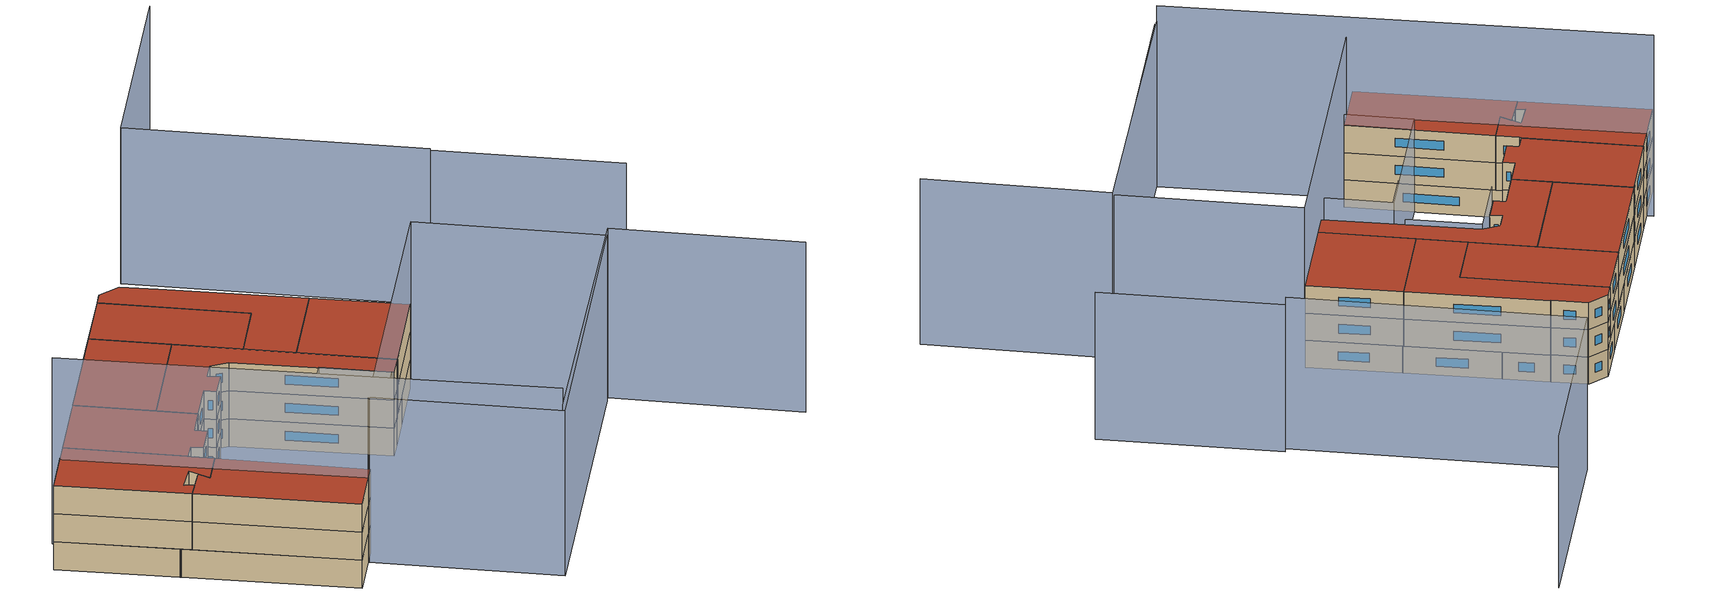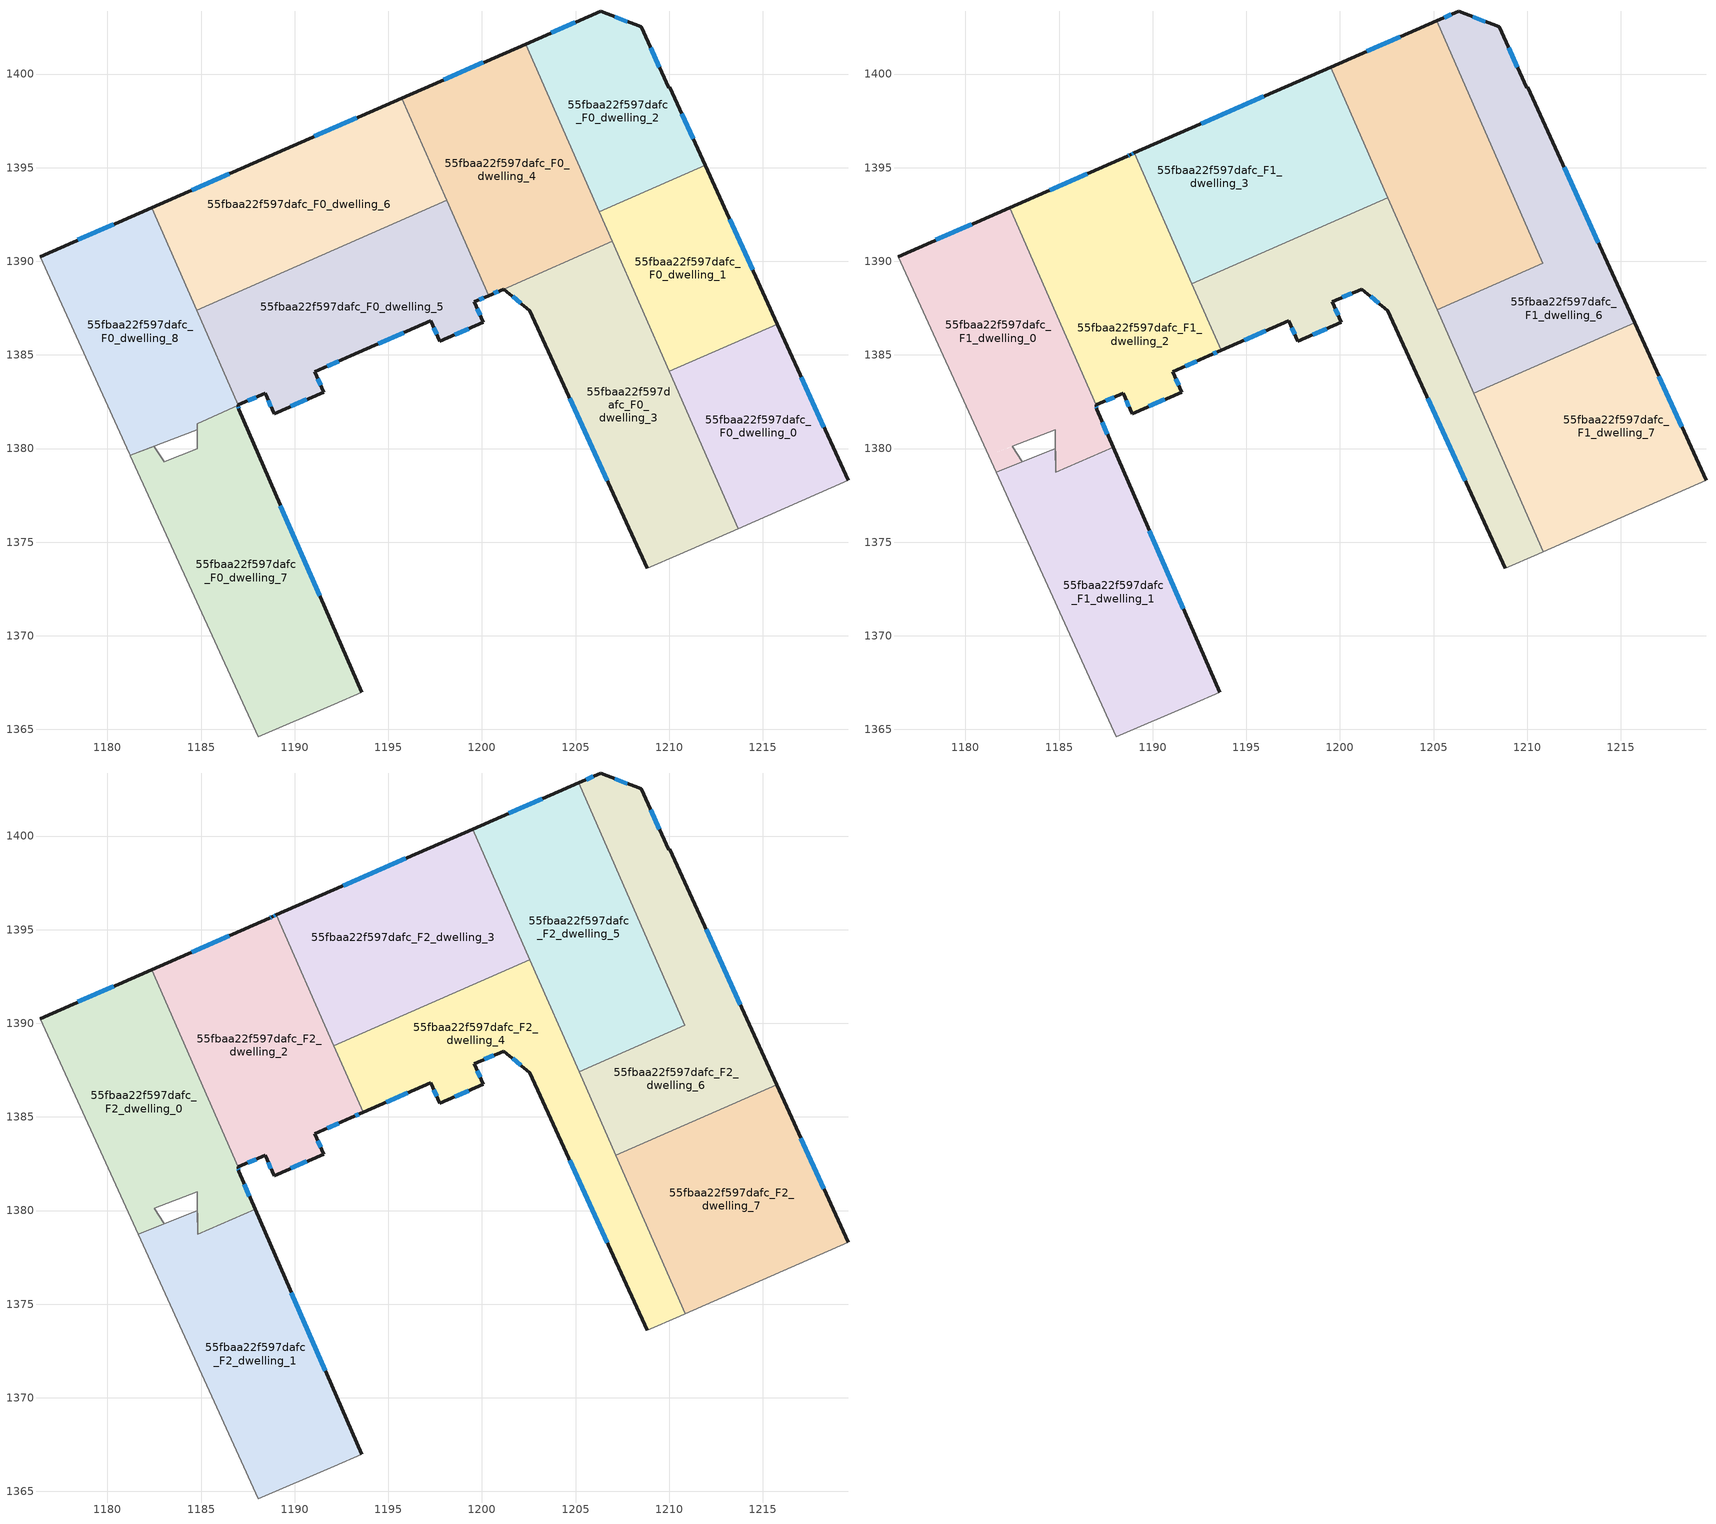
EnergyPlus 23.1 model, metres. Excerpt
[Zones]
55fbaa22f597dafc_F0_dwelling_0
 floor ground (EU_floor_Construction): 1215.76,1386.65 1219.55,1378.31 1213.69,1375.73 1210,1384.12 z0
 wall outside (EU_wall_Construction): 1219.55,1378.31 1215.76,1386.65 z0:3
 wall to 55fbaa22f597dafc_F0_dwelling_1 (EU_wall_Construction): 1215.76,1386.65 1210,1384.12 z0:3
 wall adiabatic (EU_wall_Construction): 1213.69,1375.73 1219.55,1378.31 z0:3
 wall to 55fbaa22f597dafc_F0_dwelling_3 (EU_wall_Construction): 1210,1384.12 1213.69,1375.73 z0:3
 window (EU_Window_Construction): 1218.26,1381.15 1217.05,1383.81 z1.02:1.98
55fbaa22f597dafc_F0_dwelling_1
 floor ground (EU_floor_Construction): 1211.91,1395.14 1215.76,1386.65 1210,1384.12 1206.26,1392.66 z0
 wall outside (EU_wall_Construction): 1215.76,1386.65 1211.91,1395.14 z0:3
 wall to 55fbaa22f597dafc_F0_dwelling_2 (EU_wall_Construction): 1211.91,1395.14 1206.26,1392.66 z0:3
 wall to 55fbaa22f597dafc_F0_dwelling_4 (EU_wall_Construction): 1206.26,1392.66 1206.95,1391.07 z0:3
 wall to 55fbaa22f597dafc_F0_dwelling_3 (EU_wall_Construction): 1206.95,1391.07 1210,1384.12 z0:3
 window (EU_Window_Construction): 1214.45,1389.54 1213.22,1392.25 z1.02:1.98
55fbaa22f597dafc_F0_dwelling_2
 floor ground (EU_floor_Construction): 1208.5,1402.51 1209.98,1399.26 1210.04,1399.28 1211.91,1395.14 1206.26,1392.66 1202.33,1401.6 1206.35,1403.36 z0
 wall outside (EU_wall_Construction): 1211.91,1395.14 1210.04,1399.28 1209.98,1399.26 1208.5,1402.51 1206.35,1403.36 1202.33,1401.6 z0:3
 wall to 55fbaa22f597dafc_F0_dwelling_4 (EU_wall_Construction): 1202.33,1401.6 1206.25,1392.66 z0:3
 window (EU_Window_Construction): 1211.28,1396.55 1210.67,1397.87 / 1204.98,1402.76 1203.7,1402.2 / 1207.77,1402.8 1207.08,1403.07 / 1209.47,1400.37 1209,1401.41 z1.02:1.98
55fbaa22f597dafc_F0_dwelling_3
 floor ground (EU_floor_Construction): 1206.95,1391.07 1213.69,1375.73 1210.57,1374.36 1208.83,1373.61 1202.56,1387.36 1201.16,1388.52 z0
 wall outside (EU_wall_Construction): 1201.16,1388.52 1202.56,1387.36 1208.83,1373.61 z0:3
 wall to 55fbaa22f597dafc_F0_dwelling_4 (EU_wall_Construction): 1206.95,1391.07 1201.16,1388.52 z0:3
 wall adiabatic (EU_wall_Construction): 1208.83,1373.61 1210.57,1374.36 1213.69,1375.73 z0:3
 window (EU_Window_Construction): 1204.69,1382.68 1206.7,1378.28 / 1201.63,1388.12 1202.08,1387.75 z1.02:1.98
55fbaa22f597dafc_F0_dwelling_4
 floor ground (EU_floor_Construction): 1202.33,1401.6 1206.95,1391.07 1201.16,1388.52 1200.35,1388.17 1195.72,1398.72 z0
 wall outside (EU_wall_Construction): 1202.33,1401.6 1195.72,1398.72 / 1200.35,1388.17 1201.16,1388.52 z0:3
 wall to 55fbaa22f597dafc_F0_dwelling_6 (EU_wall_Construction): 1195.72,1398.72 1198.12,1393.25 z0:3
 wall to 55fbaa22f597dafc_F0_dwelling_5 (EU_wall_Construction): 1198.12,1393.25 1200.35,1388.17 z0:3
 window (EU_Window_Construction): 1200.08,1400.62 1197.97,1399.7 / 1200.62,1388.29 1200.88,1388.4 z1.02:1.98
 ceiling adiabatic (EU_roof_Construction): 1206.95,1391.07 1202.33,1401.6 1199.5,1400.37 1204.13,1389.83 z3
55fbaa22f597dafc_F0_dwelling_5
 floor ground (EU_floor_Construction): 1198.12,1393.25 1200.35,1388.17 1199.6,1387.84 1200.08,1386.75 1197.74,1385.73 1197.27,1386.82 1193,1384.96 1191.08,1384.11 1191.56,1383.02 1188.9,1381.87 1188.42,1382.96 1187,1382.33 1187,1382.31 1184.77,1387.39 z0
 wall outside (EU_wall_Construction): 1187,1382.31 1187,1382.33 1188.42,1382.96 1188.9,1381.87 1191.56,1383.02 1191.08,1384.11 1193,1384.96 1197.27,1386.82 1197.74,1385.73 1200.08,1386.75 1199.6,1387.84 1200.35,1388.17 z0:3
 wall to 55fbaa22f597dafc_F0_dwelling_6 (EU_wall_Construction): 1198.12,1393.25 1184.77,1387.39 z0:3
 wall to 55fbaa22f597dafc_F0_dwelling_8 (EU_wall_Construction): 1184.77,1387.39 1187,1382.31 z0:3
 window (EU_Window_Construction): 1198.54,1386.08 1199.28,1386.41 / 1197.43,1386.45 1197.58,1386.1 / 1194.45,1385.59 1195.81,1386.19 / 1191.73,1384.4 1192.34,1384.67 / 1191.39,1383.39 1191.24,1383.74 / 1189.8,1382.26 1190.65,1382.63 / 1188.58,1382.58 1188.73,1382.24 / 1187.48,1382.54 1187.93,1382.74 / 1199.85,1387.96 1200.09,1388.06 / 1199.91,1387.12 1199.76,1387.47 z1.02:1.98
55fbaa22f597dafc_F0_dwelling_6
 floor ground (EU_floor_Construction): 1195.72,1398.72 1198.12,1393.25 1184.77,1387.39 1182.36,1392.87 1188.63,1395.62 z0
 wall outside (EU_wall_Construction): 1195.72,1398.72 1188.63,1395.62 1182.36,1392.87 z0:3
 wall to 55fbaa22f597dafc_F0_dwelling_8 (EU_wall_Construction): 1182.36,1392.87 1184.77,1387.39 z0:3
 window (EU_Window_Construction): 1186.5,1394.68 1184.5,1393.81 / 1193.31,1397.66 1191.04,1396.67 z1.02:1.98
55fbaa22f597dafc_F0_dwelling_7
 floor ground (EU_floor_Construction): 1187,1382.3 1187,1382.1 1193.58,1366.99 1192.1,1366.36 1188.06,1364.61 1181.23,1379.63 1182.49,1380.12 1183.03,1379.29 1184.8,1380 1184.79,1381.33 z0
 wall outside (EU_wall_Construction): 1193.58,1366.99 1187,1382.1 1187,1382.3 z0:3
 wall adiabatic (EU_wall_Construction): 1182.49,1380.12 1181.23,1379.63 1188.06,1364.61 1192.1,1366.36 1193.58,1366.99 / 1184.79,1380.99 1184.8,1380 1183.03,1379.29 1182.5,1380.11 z0:3
 wall to 55fbaa22f597dafc_F0_dwelling_8 (EU_wall_Construction): 1187,1382.3 1184.79,1381.33 1184.79,1380.99 z0:3
 window (EU_Window_Construction): 1187,1382.17 1187,1382.23 / 1191.34,1372.13 1189.24,1376.96 z1.02:1.98
55fbaa22f597dafc_F0_dwelling_8
 floor ground (EU_floor_Construction): 1182.36,1392.87 1187,1382.3 1184.79,1381.33 1184.79,1380.99 1181.23,1379.63 1181.18,1379.75 1176.4,1390.25 z0
 wall outside (EU_wall_Construction): 1182.36,1392.87 1176.4,1390.25 z0:3
 wall adiabatic (EU_wall_Construction): 1176.4,1390.25 1181.18,1379.75 1181.23,1379.63 1184.79,1380.99 z0:3
 window (EU_Window_Construction): 1180.33,1391.98 1178.43,1391.14 z1.02:1.98
55fbaa22f597dafc_F1_dwelling_0
 floor to 55fbaa22f597dafc_F0_dwelling_8 (EU_floor_Construction): 1182.36,1392.87 1187,1382.3 1184.79,1381.33 1184.79,1380.99 1181.23,1379.63 1181.18,1379.75 1176.4,1390.25 z3
 floor to 55fbaa22f597dafc_F0_dwelling_7 (EU_floor_Construction): 1187,1382.3 1187,1382.1 1187.88,1380.07 1184.82,1378.73 1184.8,1380.44 1184.79,1381.33 z3; 1182.5,1380.11 1183.02,1379.29 1181.64,1378.74 1181.23,1379.63 z3
 wall outside (EU_wall_Construction): 1182.36,1392.87 1176.4,1390.25 / 1187.88,1380.07 1187,1382.1 1187,1382.31 z3:6
 wall adiabatic (EU_wall_Construction): 1176.4,1390.25 1181.64,1378.74 1183.03,1379.29 1182.49,1380.12 1184.79,1380.99 1184.82,1378.72 z3:6
 wall to 55fbaa22f597dafc_F1_dwelling_2 (EU_wall_Construction): 1187,1382.31 1182.36,1392.87 z3:6
 wall to 55fbaa22f597dafc_F1_dwelling_1 (EU_wall_Construction): 1184.82,1378.73 1187.88,1380.07 z3:6
 window (EU_Window_Construction): 1180.33,1391.98 1178.43,1391.14 / 1187,1382.17 1187,1382.24 / 1187.58,1380.76 1187.3,1381.41 z4.02:4.98
55fbaa22f597dafc_F1_dwelling_1
 floor to 55fbaa22f597dafc_F0_dwelling_7 (EU_floor_Construction): 1187.88,1380.07 1193.58,1366.99 1192.1,1366.36 1188.06,1364.61 1181.64,1378.74 1183.02,1379.29 1184.59,1379.91 1184.8,1380 1184.82,1378.72 z3
 wall outside (EU_wall_Construction): 1193.58,1366.99 1187.88,1380.07 z3:6
 wall adiabatic (EU_wall_Construction): 1184.82,1378.72 1184.8,1380 1184.59,1379.91 1183.03,1379.29 1181.64,1378.74 1188.06,1364.61 1192.1,1366.36 1193.58,1366.99 z3:6
 window (EU_Window_Construction): 1191.64,1371.44 1189.82,1375.62 z4.02:4.98
55fbaa22f597dafc_F1_dwelling_2
 floor to 55fbaa22f597dafc_F0_dwelling_5 (EU_floor_Construction): 1191.43,1390.31 1193.65,1385.25 1193,1384.96 1191.08,1384.11 1191.56,1383.02 1188.9,1381.87 1188.42,1382.96 1187,1382.33 1187,1382.31 1184.77,1387.39 z3
 floor to 55fbaa22f597dafc_F0_dwelling_6 (EU_floor_Construction): 1189.02,1395.79 1191.43,1390.31 1184.77,1387.39 1182.36,1392.87 1188.63,1395.62 1188.81,1395.7 z3
 wall outside (EU_wall_Construction): 1187,1382.31 1187,1382.33 1188.42,1382.96 1188.9,1381.87 1191.56,1383.02 1191.08,1384.11 1193,1384.96 1193.65,1385.25 / 1189.02,1395.79 1188.81,1395.7 1188.63,1395.62 1182.36,1392.87 z3:6
 wall to 55fbaa22f597dafc_F1_dwelling_3 (EU_wall_Construction): 1192.09,1388.8 1189.02,1395.79 z3:6
 wall to 55fbaa22f597dafc_F1_dwelling_4 (EU_wall_Construction): 1193.65,1385.25 1192.09,1388.8 z3:6
 window (EU_Window_Construction): 1193.22,1385.06 1193.43,1385.15 / 1191.73,1384.4 1192.34,1384.67 / 1191.39,1383.39 1191.24,1383.74 / 1189.8,1382.26 1190.65,1382.63 / 1188.58,1382.58 1188.73,1382.24 / 1187.48,1382.54 1187.93,1382.74 / 1186.5,1394.68 1184.5,1393.81 / 1188.75,1395.67 1188.69,1395.65 / 1188.95,1395.76 1188.88,1395.73 z4.02:4.98
55fbaa22f597dafc_F1_dwelling_3
 floor to 55fbaa22f597dafc_F0_dwelling_6 (EU_floor_Construction): 1195.72,1398.72 1198.12,1393.25 1191.43,1390.31 1189.02,1395.79 z3
 floor to 55fbaa22f597dafc_F0_dwelling_4 (EU_floor_Construction): 1199.5,1400.37 1202.56,1393.39 1198.78,1391.73 1195.72,1398.72 z3
 floor to 55fbaa22f597dafc_F0_dwelling_5 (EU_floor_Construction): 1198.12,1393.25 1198.78,1391.73 1192.09,1388.8 1191.43,1390.31 z3
 wall outside (EU_wall_Construction): 1199.5,1400.37 1189.02,1395.79 z3:6
 wall to 55fbaa22f597dafc_F1_dwelling_5 (EU_wall_Construction): 1202.56,1393.39 1199.5,1400.37 z3:6
 wall to 55fbaa22f597dafc_F1_dwelling_4 (EU_wall_Construction): 1192.09,1388.8 1202.56,1393.39 z3:6
 window (EU_Window_Construction): 1195.93,1398.81 1192.59,1397.35 z4.02:4.98
55fbaa22f597dafc_F1_dwelling_4
 floor to 55fbaa22f597dafc_F0_dwelling_3 (EU_floor_Construction): 1204.13,1389.83 1210.86,1374.49 1210.57,1374.36 1208.83,1373.61 1202.56,1387.36 1201.16,1388.52 z3
 floor to 55fbaa22f597dafc_F0_dwelling_5 (EU_floor_Construction): 1198.78,1391.73 1200.35,1388.17 1199.6,1387.84 1200.08,1386.75 1197.74,1385.73 1197.27,1386.82 1193.65,1385.25 1192.09,1388.8 z3
 floor to 55fbaa22f597dafc_F0_dwelling_4 (EU_floor_Construction): 1202.56,1393.39 1204.13,1389.83 1201.16,1388.52 1200.35,1388.17 1198.78,1391.73 z3
 wall outside (EU_wall_Construction): 1193.65,1385.25 1197.27,1386.82 1197.74,1385.73 1200.08,1386.75 1199.6,1387.84 1201.16,1388.52 1202.56,1387.36 1208.83,1373.61 z3:6
 wall adiabatic (EU_wall_Construction): 1208.83,1373.61 1210.57,1374.36 1210.86,1374.49 z3:6
 wall to 55fbaa22f597dafc_F1_dwelling_7 (EU_wall_Construction): 1210.86,1374.49 1207.14,1382.96 z3:6
 wall to 55fbaa22f597dafc_F1_dwelling_6 (EU_wall_Construction): 1207.14,1382.96 1205.18,1387.42 z3:6
 wall to 55fbaa22f597dafc_F1_dwelling_5 (EU_wall_Construction): 1205.18,1387.43 1202.56,1393.39 z3:6
 window (EU_Window_Construction): 1204.69,1382.68 1206.7,1378.28 / 1201.63,1388.12 1202.08,1387.75 / 1200.13,1388.07 1200.63,1388.29 / 1199.91,1387.12 1199.76,1387.47 / 1198.54,1386.08 1199.28,1386.41 / 1197.43,1386.45 1197.58,1386.1 / 1194.88,1385.78 1196.04,1386.29 z4.02:4.98
55fbaa22f597dafc_F1_dwelling_5
 floor to 55fbaa22f597dafc_F0_dwelling_4 (EU_floor_Construction): 1202.33,1401.6 1206.95,1391.07 1204.13,1389.83 1199.5,1400.37 z3
 floor to 55fbaa22f597dafc_F0_dwelling_1 (EU_floor_Construction): 1209.08,1393.9 1210.83,1389.91 1208.01,1388.67 1206.26,1392.66 z3
 floor to 55fbaa22f597dafc_F0_dwelling_2 (EU_floor_Construction): 1205.16,1402.84 1209.08,1393.9 1206.26,1392.66 1202.33,1401.6 z3
 floor to 55fbaa22f597dafc_F0_dwelling_3 (EU_floor_Construction): 1206.95,1391.07 1208.01,1388.67 1205.18,1387.42 1204.13,1389.83 z3
 wall outside (EU_wall_Construction): 1205.16,1402.84 1199.5,1400.37 z3:6
 wall to 55fbaa22f597dafc_F1_dwelling_6 (EU_wall_Construction): 1205.18,1387.42 1210.83,1389.91 1205.16,1402.84 z3:6
 window (EU_Window_Construction): 1203.23,1402 1201.42,1401.21 z4.02:4.98
55fbaa22f597dafc_F1_dwelling_6
 floor to 55fbaa22f597dafc_F0_dwelling_1 (EU_floor_Construction): 1211.91,1395.14 1215.73,1386.72 1209.97,1384.2 1208.01,1388.67 1210.83,1389.91 1209.08,1393.9 z3
 floor to 55fbaa22f597dafc_F0_dwelling_2 (EU_floor_Construction): 1208.5,1402.51 1209.98,1399.26 1210.04,1399.28 1211.91,1395.14 1209.08,1393.9 1205.16,1402.84 1206.35,1403.36 z3
 floor to 55fbaa22f597dafc_F0_dwelling_3 (EU_floor_Construction): 1208.01,1388.67 1209.97,1384.2 1207.14,1382.96 1205.18,1387.42 z3
 wall outside (EU_wall_Construction): 1215.73,1386.72 1210.04,1399.28 1209.98,1399.26 1208.5,1402.51 1206.35,1403.36 1205.16,1402.84 z3:6
 wall to 55fbaa22f597dafc_F1_dwelling_7 (EU_wall_Construction): 1207.14,1382.96 1215.73,1386.72 z3:6
 window (EU_Window_Construction): 1205.95,1403.18 1205.56,1403.01 / 1207.77,1402.8 1207.08,1403.07 / 1209.47,1400.37 1209,1401.41 / 1213.79,1391 1211.97,1395.01 z4.02:4.98
55fbaa22f597dafc_F1_dwelling_7
 floor to 55fbaa22f597dafc_F0_dwelling_0 (EU_floor_Construction): 1215.76,1386.65 1219.55,1378.31 1213.69,1375.73 1210,1384.12 z3
 floor to 55fbaa22f597dafc_F0_dwelling_3 (EU_floor_Construction): 1209.97,1384.2 1213.69,1375.73 1210.86,1374.49 1207.14,1382.96 z3
 floor to 55fbaa22f597dafc_F0_dwelling_1 (EU_floor_Construction): 1215.73,1386.72 1215.76,1386.65 1210,1384.12 1209.97,1384.2 z3
 wall outside (EU_wall_Construction): 1219.55,1378.31 1215.73,1386.72 z3:6
 wall adiabatic (EU_wall_Construction): 1210.86,1374.49 1219.55,1378.31 z3:6
 window (EU_Window_Construction): 1218.25,1381.17 1217.03,1383.86 z4.02:4.98
55fbaa22f597dafc_F2_dwelling_0
 floor to 55fbaa22f597dafc_F1_dwelling_0 (EU_floor_Construction): 1182.36,1392.87 1187,1382.31 1187,1382.1 1187.88,1380.07 1184.82,1378.72 1184.79,1380.99 1182.49,1380.12 1183.03,1379.29 1181.64,1378.74 1176.4,1390.25 z6
 wall outside (EU_wall_Construction): 1182.36,1392.87 1176.4,1390.25 / 1187.88,1380.07 1187,1382.1 1187,1382.31 z6:9
 wall adiabatic (EU_wall_Construction): 1176.4,1390.25 1181.64,1378.74 1183.03,1379.29 1182.49,1380.12 1184.79,1380.99 1184.82,1378.72 z6:9
 wall to 55fbaa22f597dafc_F2_dwelling_2 (EU_wall_Construction): 1187,1382.31 1182.36,1392.87 z6:9
 wall to 55fbaa22f597dafc_F2_dwelling_1 (EU_wall_Construction): 1184.82,1378.73 1187.88,1380.07 z6:9
 window (EU_Window_Construction): 1180.33,1391.98 1178.43,1391.14 / 1187,1382.17 1187,1382.24 / 1187.58,1380.76 1187.3,1381.41 z7.02:7.98
 roof outside (EU_roof_Construction): 1187.88,1380.07 1187,1382.1 1187,1382.31 1182.36,1392.87 1176.4,1390.25 1181.64,1378.74 1183.03,1379.29 1182.49,1380.12 1184.79,1380.99 1184.82,1378.72 z9
55fbaa22f597dafc_F2_dwelling_1
 floor to 55fbaa22f597dafc_F1_dwelling_1 (EU_floor_Construction): 1187.88,1380.07 1193.58,1366.99 1192.1,1366.36 1188.06,1364.61 1181.64,1378.74 1183.03,1379.29 1184.59,1379.91 1184.8,1380 1184.82,1378.72 z6
 wall outside (EU_wall_Construction): 1193.58,1366.99 1187.88,1380.07 z6:9
 wall adiabatic (EU_wall_Construction): 1184.82,1378.72 1184.8,1380 1184.59,1379.91 1183.03,1379.29 1181.64,1378.74 1188.06,1364.61 1192.1,1366.36 1193.58,1366.99 z6:9
 window (EU_Window_Construction): 1191.64,1371.44 1189.82,1375.62 z7.02:7.98
 roof outside (EU_roof_Construction): 1192.1,1366.36 1193.58,1366.99 1187.88,1380.07 1184.82,1378.72 1184.8,1380 1184.59,1379.91 1183.03,1379.29 1181.64,1378.74 1188.06,1364.61 z9
55fbaa22f597dafc_F2_dwelling_2
 floor to 55fbaa22f597dafc_F1_dwelling_2 (EU_floor_Construction): 1189.02,1395.79 1193.65,1385.25 1193,1384.96 1191.08,1384.11 1191.56,1383.02 1188.9,1381.87 1188.42,1382.96 1187,1382.33 1187,1382.31 1182.36,1392.87 1188.63,1395.62 1188.81,1395.7 z6
 wall outside (EU_wall_Construction): 1187,1382.31 1187,1382.33 1188.42,1382.96 1188.9,1381.87 1191.56,1383.02 1191.08,1384.11 1193,1384.96 1193.65,1385.25 / 1189.02,1395.79 1188.81,1395.7 1188.63,1395.62 1182.36,1392.87 z6:9
 wall to 55fbaa22f597dafc_F2_dwelling_3 (EU_wall_Construction): 1192.09,1388.8 1189.02,1395.79 z6:9
 wall to 55fbaa22f597dafc_F2_dwelling_4 (EU_wall_Construction): 1193.65,1385.25 1192.09,1388.8 z6:9
 window (EU_Window_Construction): 1193.22,1385.06 1193.43,1385.15 / 1191.73,1384.4 1192.34,1384.67 / 1191.39,1383.39 1191.24,1383.74 / 1189.8,1382.26 1190.65,1382.63 / 1188.58,1382.58 1188.73,1382.24 / 1187.48,1382.54 1187.93,1382.74 / 1186.5,1394.68 1184.5,1393.81 / 1188.75,1395.67 1188.69,1395.65 / 1188.95,1395.76 1188.88,1395.73 z7.02:7.98
 roof outside (EU_roof_Construction): 1191.56,1383.02 1191.08,1384.11 1193,1384.96 1193.65,1385.25 1189.02,1395.79 1188.81,1395.7 1188.63,1395.62 1182.36,1392.87 1187,1382.31 1187,1382.33 1188.42,1382.96 1188.9,1381.87 z9
55fbaa22f597dafc_F2_dwelling_3
 floor to 55fbaa22f597dafc_F1_dwelling_3 (EU_floor_Construction): 1199.5,1400.37 1202.56,1393.39 1192.09,1388.8 1189.02,1395.79 z6
 wall outside (EU_wall_Construction): 1199.5,1400.37 1189.02,1395.79 z6:9
 wall to 55fbaa22f597dafc_F2_dwelling_5 (EU_wall_Construction): 1202.56,1393.39 1199.5,1400.37 z6:9
 wall to 55fbaa22f597dafc_F2_dwelling_4 (EU_wall_Construction): 1192.09,1388.8 1202.56,1393.39 z6:9
 window (EU_Window_Construction): 1195.93,1398.81 1192.59,1397.35 z7.02:7.98
 roof outside (EU_roof_Construction): 1202.56,1393.39 1199.5,1400.37 1189.02,1395.79 1192.09,1388.8 z9
55fbaa22f597dafc_F2_dwelling_4
 floor to 55fbaa22f597dafc_F1_dwelling_4 (EU_floor_Construction): 1202.56,1393.39 1210.86,1374.49 1210.57,1374.36 1208.83,1373.61 1202.56,1387.36 1201.16,1388.52 1199.6,1387.84 1200.08,1386.75 1197.74,1385.73 1197.27,1386.82 1193.65,1385.25 1192.09,1388.8 z6
 wall outside (EU_wall_Construction): 1193.65,1385.25 1197.27,1386.82 1197.74,1385.73 1200.08,1386.75 1199.6,1387.84 1201.16,1388.52 1202.56,1387.36 1208.83,1373.61 z6:9
 wall adiabatic (EU_wall_Construction): 1208.83,1373.61 1210.57,1374.36 1210.86,1374.49 z6:9
 wall to 55fbaa22f597dafc_F2_dwelling_7 (EU_wall_Construction): 1210.86,1374.49 1207.14,1382.96 z6:9
 wall to 55fbaa22f597dafc_F2_dwelling_6 (EU_wall_Construction): 1207.14,1382.96 1205.18,1387.42 z6:9
 wall to 55fbaa22f597dafc_F2_dwelling_5 (EU_wall_Construction): 1205.18,1387.43 1202.56,1393.39 z6:9
 window (EU_Window_Construction): 1204.69,1382.68 1206.7,1378.28 / 1201.63,1388.12 1202.08,1387.75 / 1200.13,1388.07 1200.63,1388.29 / 1199.91,1387.12 1199.76,1387.47 / 1198.54,1386.08 1199.28,1386.41 / 1197.43,1386.45 1197.58,1386.1 / 1194.88,1385.78 1196.04,1386.29 z7.02:7.98
 roof outside (EU_roof_Construction): 1210.57,1374.36 1210.86,1374.49 1202.56,1393.39 1192.09,1388.8 1193.65,1385.25 1197.27,1386.82 1197.74,1385.73 1200.08,1386.75 1199.6,1387.84 1201.16,1388.52 1202.56,1387.36 1208.83,1373.61 z9
55fbaa22f597dafc_F2_dwelling_5
 floor to 55fbaa22f597dafc_F1_dwelling_5 (EU_floor_Construction): 1205.16,1402.84 1210.83,1389.91 1205.18,1387.42 1199.5,1400.37 z6
 wall outside (EU_wall_Construction): 1205.16,1402.84 1199.5,1400.37 z6:9
 wall to 55fbaa22f597dafc_F2_dwelling_6 (EU_wall_Construction): 1205.18,1387.42 1210.83,1389.91 1205.16,1402.84 z6:9
 window (EU_Window_Construction): 1203.23,1402 1201.42,1401.21 z7.02:7.98
 roof outside (EU_roof_Construction): 1210.83,1389.91 1205.16,1402.84 1199.5,1400.37 1205.18,1387.42 z9
55fbaa22f597dafc_F2_dwelling_6
 floor to 55fbaa22f597dafc_F1_dwelling_6 (EU_floor_Construction): 1210.04,1399.28 1215.73,1386.72 1207.14,1382.96 1205.18,1387.42 1210.83,1389.91 1205.16,1402.84 1206.35,1403.36 1208.5,1402.51 1209.98,1399.26 z6
 wall outside (EU_wall_Construction): 1215.73,1386.72 1210.04,1399.28 1209.98,1399.26 1208.5,1402.51 1206.35,1403.36 1205.16,1402.84 z6:9
 wall to 55fbaa22f597dafc_F2_dwelling_7 (EU_wall_Construction): 1207.14,1382.96 1215.73,1386.72 z6:9
 window (EU_Window_Construction): 1205.95,1403.18 1205.56,1403.01 / 1207.77,1402.8 1207.08,1403.07 / 1209.47,1400.37 1209,1401.41 / 1213.79,1391 1211.97,1395.01 z7.02:7.98
 roof outside (EU_roof_Construction): 1215.73,1386.72 1210.04,1399.28 1209.98,1399.26 1208.5,1402.51 1206.35,1403.36 1205.16,1402.84 1210.83,1389.91 1205.18,1387.42 1207.14,1382.96 z9
55fbaa22f597dafc_F2_dwelling_7
 floor to 55fbaa22f597dafc_F1_dwelling_7 (EU_floor_Construction): 1215.73,1386.72 1219.55,1378.31 1210.86,1374.49 1207.14,1382.96 z6
 wall outside (EU_wall_Construction): 1219.55,1378.31 1215.73,1386.72 z6:9
 wall adiabatic (EU_wall_Construction): 1210.86,1374.49 1219.55,1378.31 z6:9
 window (EU_Window_Construction): 1218.25,1381.17 1217.03,1383.86 z7.02:7.98
 roof outside (EU_roof_Construction): 1219.55,1378.31 1215.73,1386.72 1207.14,1382.96 1210.86,1374.49 z9
shading: 1199.39,1350.19 1227.31,1362.09 / 1227.31,1362.09 1234.41,1345.44 z0:18.2; 1192.1,1366.36 1219.72,1378.38 / 1219.72,1378.38 1226.91,1361.89 / 1226.91,1361.89 1199.29,1349.86 / 1199.29,1349.86 1192.1,1366.36 z0:17.7; 1193.59,1366.96 1190.93,1373.08 / 1190.93,1373.08 1204.41,1378.95 / 1204.41,1378.95 1207.07,1372.83 / 1207.07,1372.83 1193.59,1366.96 z0:10.2; 1240.38,1367.96 1233.19,1384.3 z0:16.2; 1232.68,1384.08 1221.35,1410.01 / 1221.35,1410.01 1240.55,1418.4 z0:16.7; 1180.14,1392.6 1199.46,1350.22 z0:19.9; 1191.52,1371.72 1188.01,1379.77 / 1188.01,1379.77 1194.32,1382.52 / 1194.32,1382.52 1197.83,1374.46 / 1197.83,1374.46 1191.52,1371.72 z0:3.5
[Building]
EU S2 Campaign: North Axis=0; Terrain=City; Solar Distribution=FullExterior
[Site:Location]
Vienna: Latitude=48; Longitude=16.5; Time Zone=1; Elevation=183
[SizingPeriod:WeatherFileDays]
AnnualSizingPeriod: Begin Month=1; Begin Day of Month=1; End Month=12; End Day of Month=31; Day of Week for Start Day=Monday; Use Weather File Daylight Saving Period=No; Use Weather File Rain and Snow Indicators=No
[MATERIAL]
EU_InternalMass_Material: Roughness=MediumRough; Thickness=0.1; Conductivity=1; Density=1800; Specific Heat=900; Thermal Absorptance=0.9; Solar Absorptance=0.7; Visible Absorptance=0.7
[MATERIAL:NOMASS] Roughness=MediumRough; Thermal Absorptance=0.9; Solar Absorptance=0.7; Visible Absorptance=0.7
Name | Thermal Resistance
EU_wall_NoMass | 0.942466
EU_roof_NoMass | 0.551687
EU_floor_NoMass | 0.66527
[WINDOWMATERIAL:SIMPLEGLAZINGSYSTEM]
EU_Window_SimpleGlazing: UFactor=2.03367; Solar Heat Gain Coefficient=0.65; Visible Transmittance=0.65
[CONSTRUCTION]
EU_wall_Construction: EU_wall_NoMass
EU_roof_Construction: EU_roof_NoMass
EU_floor_Construction: EU_floor_NoMass
EU_Window_Construction: EU_Window_SimpleGlazing
EU_InternalMass_Construction: EU_InternalMass_Material
[ZONE] Type=1; Multiplier=1; Ceiling Height=autocalculate; Floor Area=autocalculate; Part of Total Floor Area=Yes
Name | Volume
55fbaa22f597dafc_F0_dwelling_0 | 174.419
55fbaa22f597dafc_F1_dwelling_0 | 249.929
55fbaa22f597dafc_F2_dwelling_0 | 249.946
55fbaa22f597dafc_F0_dwelling_1 | 174.415
55fbaa22f597dafc_F1_dwelling_1; 55fbaa22f597dafc_F2_dwelling_1 | 273.305
55fbaa22f597dafc_F0_dwelling_2 | 174.412
55fbaa22f597dafc_F1_dwelling_2; 55fbaa22f597dafc_F2_dwelling_2 | 261.615
55fbaa22f597dafc_F0_dwelling_3 | 274.224
55fbaa22f597dafc_F1_dwelling_3; 55fbaa22f597dafc_F2_dwelling_3 | 261.626
55fbaa22f597dafc_F0_dwelling_4 | 249.029
55fbaa22f597dafc_F1_dwelling_4; 55fbaa22f597dafc_F2_dwelling_4 | 261.634
55fbaa22f597dafc_F0_dwelling_5 | 261.613
55fbaa22f597dafc_F1_dwelling_5; 55fbaa22f597dafc_F2_dwelling_5 | 261.619
55fbaa22f597dafc_F0_dwelling_6 | 261.628
55fbaa22f597dafc_F1_dwelling_6; 55fbaa22f597dafc_F2_dwelling_6 | 261.631
55fbaa22f597dafc_F0_dwelling_7 | 297.96
55fbaa22f597dafc_F1_dwelling_7; 55fbaa22f597dafc_F2_dwelling_7 | 261.608
55fbaa22f597dafc_F0_dwelling_8 | 225.257
[INTERNALMASS] Construction=EU_InternalMass_Construction
Name | Zone or ZoneList | Surface Area
55fbaa22f597dafc_F0_dwelling_0_EU_InternalMass | 55fbaa22f597dafc_F0_dwelling_0 | 58.1395
55fbaa22f597dafc_F0_dwelling_1_EU_InternalMass | 55fbaa22f597dafc_F0_dwelling_1 | 58.1381
55fbaa22f597dafc_F0_dwelling_2_EU_InternalMass | 55fbaa22f597dafc_F0_dwelling_2 | 58.1376
55fbaa22f597dafc_F0_dwelling_3_EU_InternalMass | 55fbaa22f597dafc_F0_dwelling_3 | 91.4077
55fbaa22f597dafc_F0_dwelling_4_EU_InternalMass | 55fbaa22f597dafc_F0_dwelling_4 | 83.0095
55fbaa22f597dafc_F0_dwelling_5_EU_InternalMass | 55fbaa22f597dafc_F0_dwelling_5 | 87.2048
55fbaa22f597dafc_F0_dwelling_6_EU_InternalMass | 55fbaa22f597dafc_F0_dwelling_6 | 87.2082
55fbaa22f597dafc_F0_dwelling_7_EU_InternalMass | 55fbaa22f597dafc_F0_dwelling_7 | 99.3225
55fbaa22f597dafc_F0_dwelling_8_EU_InternalMass | 55fbaa22f597dafc_F0_dwelling_8 | 75.095
55fbaa22f597dafc_F1_dwelling_0_EU_InternalMass | 55fbaa22f597dafc_F1_dwelling_0 | 83.3155
55fbaa22f597dafc_F1_dwelling_1_EU_InternalMass | 55fbaa22f597dafc_F1_dwelling_1 | 91.1004
55fbaa22f597dafc_F1_dwelling_2_EU_InternalMass | 55fbaa22f597dafc_F1_dwelling_2 | 87.2052
55fbaa22f597dafc_F1_dwelling_3_EU_InternalMass | 55fbaa22f597dafc_F1_dwelling_3 | 87.2111
55fbaa22f597dafc_F1_dwelling_4_EU_InternalMass | 55fbaa22f597dafc_F1_dwelling_4 | 87.211
55fbaa22f597dafc_F1_dwelling_5_EU_InternalMass | 55fbaa22f597dafc_F1_dwelling_5 | 87.2065
55fbaa22f597dafc_F1_dwelling_6_EU_InternalMass | 55fbaa22f597dafc_F1_dwelling_6 | 87.211
55fbaa22f597dafc_F1_dwelling_7_EU_InternalMass | 55fbaa22f597dafc_F1_dwelling_7 | 87.2025
55fbaa22f597dafc_F2_dwelling_0_EU_InternalMass | 55fbaa22f597dafc_F2_dwelling_0 | 83.3155
55fbaa22f597dafc_F2_dwelling_1_EU_InternalMass | 55fbaa22f597dafc_F2_dwelling_1 | 91.1004
55fbaa22f597dafc_F2_dwelling_2_EU_InternalMass | 55fbaa22f597dafc_F2_dwelling_2 | 87.2052
55fbaa22f597dafc_F2_dwelling_3_EU_InternalMass | 55fbaa22f597dafc_F2_dwelling_3 | 87.2111
55fbaa22f597dafc_F2_dwelling_4_EU_InternalMass | 55fbaa22f597dafc_F2_dwelling_4 | 87.211
55fbaa22f597dafc_F2_dwelling_5_EU_InternalMass | 55fbaa22f597dafc_F2_dwelling_5 | 87.2065
55fbaa22f597dafc_F2_dwelling_6_EU_InternalMass | 55fbaa22f597dafc_F2_dwelling_6 | 87.211
55fbaa22f597dafc_F2_dwelling_7_EU_InternalMass | 55fbaa22f597dafc_F2_dwelling_7 | 87.2025
[OTHEREQUIPMENT] Fuel Type=Electricity; Design Level Calculation Method=Watts/Area; Power per Zone Floor Area=1; Fraction Latent=0; Fraction Radiant=0; Fraction Lost=0; Carbon Dioxide Generation Rate=0; EndUse Subcategory=EU_Step8_InternalGains
Name | Zone or ZoneList or Space or SpaceList | Schedule
EU_Step8_InternalGain_55fbaa22f597dafc_F0_dwelling_0_f000 | 55fbaa22f597dafc_F0_dwelling_0 | EU_Step8_GainSchedule_55fbaa22f597dafc_F0_dwelling_0_f000
EU_Step8_InternalGain_55fbaa22f597dafc_F0_dwelling_1_f000 | 55fbaa22f597dafc_F0_dwelling_1 | EU_Step8_GainSchedule_55fbaa22f597dafc_F0_dwelling_1_f000
EU_Step8_InternalGain_55fbaa22f597dafc_F0_dwelling_2_f000 | 55fbaa22f597dafc_F0_dwelling_2 | EU_Step8_GainSchedule_55fbaa22f597dafc_F0_dwelling_2_f000
EU_Step8_InternalGain_55fbaa22f597dafc_F0_dwelling_3_f000 | 55fbaa22f597dafc_F0_dwelling_3 | EU_Step8_GainSchedule_55fbaa22f597dafc_F0_dwelling_3_f000
EU_Step8_InternalGain_55fbaa22f597dafc_F0_dwelling_4_f000 | 55fbaa22f597dafc_F0_dwelling_4 | EU_Step8_GainSchedule_55fbaa22f597dafc_F0_dwelling_4_f000
EU_Step8_InternalGain_55fbaa22f597dafc_F0_dwelling_5_f000 | 55fbaa22f597dafc_F0_dwelling_5 | EU_Step8_GainSchedule_55fbaa22f597dafc_F0_dwelling_5_f000
EU_Step8_InternalGain_55fbaa22f597dafc_F0_dwelling_6_f000 | 55fbaa22f597dafc_F0_dwelling_6 | EU_Step8_GainSchedule_55fbaa22f597dafc_F0_dwelling_6_f000
EU_Step8_InternalGain_55fbaa22f597dafc_F0_dwelling_7_f000 | 55fbaa22f597dafc_F0_dwelling_7 | EU_Step8_GainSchedule_55fbaa22f597dafc_F0_dwelling_7_f000
EU_Step8_InternalGain_55fbaa22f597dafc_F0_dwelling_8_f000 | 55fbaa22f597dafc_F0_dwelling_8 | EU_Step8_GainSchedule_55fbaa22f597dafc_F0_dwelling_8_f000
EU_Step8_InternalGain_55fbaa22f597dafc_F1_dwelling_0_f000 | 55fbaa22f597dafc_F1_dwelling_0 | EU_Step8_GainSchedule_55fbaa22f597dafc_F1_dwelling_0_f000
EU_Step8_InternalGain_55fbaa22f597dafc_F1_dwelling_1_f000 | 55fbaa22f597dafc_F1_dwelling_1 | EU_Step8_GainSchedule_55fbaa22f597dafc_F1_dwelling_1_f000
EU_Step8_InternalGain_55fbaa22f597dafc_F1_dwelling_2_f000 | 55fbaa22f597dafc_F1_dwelling_2 | EU_Step8_GainSchedule_55fbaa22f597dafc_F1_dwelling_2_f000
EU_Step8_InternalGain_55fbaa22f597dafc_F1_dwelling_3_f000 | 55fbaa22f597dafc_F1_dwelling_3 | EU_Step8_GainSchedule_55fbaa22f597dafc_F1_dwelling_3_f000
EU_Step8_InternalGain_55fbaa22f597dafc_F1_dwelling_4_f000 | 55fbaa22f597dafc_F1_dwelling_4 | EU_Step8_GainSchedule_55fbaa22f597dafc_F1_dwelling_4_f000
EU_Step8_InternalGain_55fbaa22f597dafc_F1_dwelling_5_f000 | 55fbaa22f597dafc_F1_dwelling_5 | EU_Step8_GainSchedule_55fbaa22f597dafc_F1_dwelling_5_f000
EU_Step8_InternalGain_55fbaa22f597dafc_F1_dwelling_6_f000 | 55fbaa22f597dafc_F1_dwelling_6 | EU_Step8_GainSchedule_55fbaa22f597dafc_F1_dwelling_6_f000
EU_Step8_InternalGain_55fbaa22f597dafc_F1_dwelling_7_f000 | 55fbaa22f597dafc_F1_dwelling_7 | EU_Step8_GainSchedule_55fbaa22f597dafc_F1_dwelling_7_f000
EU_Step8_InternalGain_55fbaa22f597dafc_F2_dwelling_0_f000 | 55fbaa22f597dafc_F2_dwelling_0 | EU_Step8_GainSchedule_55fbaa22f597dafc_F2_dwelling_0_f000
EU_Step8_InternalGain_55fbaa22f597dafc_F2_dwelling_1_f000 | 55fbaa22f597dafc_F2_dwelling_1 | EU_Step8_GainSchedule_55fbaa22f597dafc_F2_dwelling_1_f000
EU_Step8_InternalGain_55fbaa22f597dafc_F2_dwelling_2_f000 | 55fbaa22f597dafc_F2_dwelling_2 | EU_Step8_GainSchedule_55fbaa22f597dafc_F2_dwelling_2_f000
EU_Step8_InternalGain_55fbaa22f597dafc_F2_dwelling_3_f000 | 55fbaa22f597dafc_F2_dwelling_3 | EU_Step8_GainSchedule_55fbaa22f597dafc_F2_dwelling_3_f000
EU_Step8_InternalGain_55fbaa22f597dafc_F2_dwelling_4_f000 | 55fbaa22f597dafc_F2_dwelling_4 | EU_Step8_GainSchedule_55fbaa22f597dafc_F2_dwelling_4_f000
EU_Step8_InternalGain_55fbaa22f597dafc_F2_dwelling_5_f000 | 55fbaa22f597dafc_F2_dwelling_5 | EU_Step8_GainSchedule_55fbaa22f597dafc_F2_dwelling_5_f000
EU_Step8_InternalGain_55fbaa22f597dafc_F2_dwelling_6_f000 | 55fbaa22f597dafc_F2_dwelling_6 | EU_Step8_GainSchedule_55fbaa22f597dafc_F2_dwelling_6_f000
EU_Step8_InternalGain_55fbaa22f597dafc_F2_dwelling_7_f000 | 55fbaa22f597dafc_F2_dwelling_7 | EU_Step8_GainSchedule_55fbaa22f597dafc_F2_dwelling_7_f000
[ZONEVENTILATION:DESIGNFLOWRATE] Schedule=EU_AlwaysOn; Design Flow Rate Calculation Method=AirChanges/Hour; Air Changes per Hour=0.530523; Ventilation Type=Natural; Fan Pressure Rise=0; Fan Total Efficiency=1; Constant Term Coefficient=1; Temperature Term Coefficient=0; Velocity Term Coefficient=0; Velocity Squared Term Coefficient=0; Minimum Indoor Temperature=-100; Maximum Indoor Temperature=100; Delta Temperature=-100; Minimum Outdoor Temperature=-100; Maximum Outdoor Temperature=100; Maximum Wind Speed=40
Name | Zone or ZoneList or Space or SpaceList
EU_ConstantAir_55fbaa22f597dafc_F0_dwelling_0 | 55fbaa22f597dafc_F0_dwelling_0
EU_ConstantAir_55fbaa22f597dafc_F0_dwelling_1 | 55fbaa22f597dafc_F0_dwelling_1
EU_ConstantAir_55fbaa22f597dafc_F0_dwelling_2 | 55fbaa22f597dafc_F0_dwelling_2
EU_ConstantAir_55fbaa22f597dafc_F0_dwelling_3 | 55fbaa22f597dafc_F0_dwelling_3
EU_ConstantAir_55fbaa22f597dafc_F0_dwelling_4 | 55fbaa22f597dafc_F0_dwelling_4
EU_ConstantAir_55fbaa22f597dafc_F0_dwelling_5 | 55fbaa22f597dafc_F0_dwelling_5
EU_ConstantAir_55fbaa22f597dafc_F0_dwelling_6 | 55fbaa22f597dafc_F0_dwelling_6
EU_ConstantAir_55fbaa22f597dafc_F0_dwelling_7 | 55fbaa22f597dafc_F0_dwelling_7
EU_ConstantAir_55fbaa22f597dafc_F0_dwelling_8 | 55fbaa22f597dafc_F0_dwelling_8
EU_ConstantAir_55fbaa22f597dafc_F1_dwelling_0 | 55fbaa22f597dafc_F1_dwelling_0
EU_ConstantAir_55fbaa22f597dafc_F1_dwelling_1 | 55fbaa22f597dafc_F1_dwelling_1
EU_ConstantAir_55fbaa22f597dafc_F1_dwelling_2 | 55fbaa22f597dafc_F1_dwelling_2
EU_ConstantAir_55fbaa22f597dafc_F1_dwelling_3 | 55fbaa22f597dafc_F1_dwelling_3
EU_ConstantAir_55fbaa22f597dafc_F1_dwelling_4 | 55fbaa22f597dafc_F1_dwelling_4
EU_ConstantAir_55fbaa22f597dafc_F1_dwelling_5 | 55fbaa22f597dafc_F1_dwelling_5
EU_ConstantAir_55fbaa22f597dafc_F1_dwelling_6 | 55fbaa22f597dafc_F1_dwelling_6
EU_ConstantAir_55fbaa22f597dafc_F1_dwelling_7 | 55fbaa22f597dafc_F1_dwelling_7
EU_ConstantAir_55fbaa22f597dafc_F2_dwelling_0 | 55fbaa22f597dafc_F2_dwelling_0
EU_ConstantAir_55fbaa22f597dafc_F2_dwelling_1 | 55fbaa22f597dafc_F2_dwelling_1
EU_ConstantAir_55fbaa22f597dafc_F2_dwelling_2 | 55fbaa22f597dafc_F2_dwelling_2
EU_ConstantAir_55fbaa22f597dafc_F2_dwelling_3 | 55fbaa22f597dafc_F2_dwelling_3
EU_ConstantAir_55fbaa22f597dafc_F2_dwelling_4 | 55fbaa22f597dafc_F2_dwelling_4
EU_ConstantAir_55fbaa22f597dafc_F2_dwelling_5 | 55fbaa22f597dafc_F2_dwelling_5
EU_ConstantAir_55fbaa22f597dafc_F2_dwelling_6 | 55fbaa22f597dafc_F2_dwelling_6
EU_ConstantAir_55fbaa22f597dafc_F2_dwelling_7 | 55fbaa22f597dafc_F2_dwelling_7
[HVACTEMPLATE:THERMOSTAT] Constant Heating Setpoint=20; Constant Cooling Setpoint=50
EU_HeatOnly_55fbaa22f597dafc_F0_dwelling_0; EU_HeatOnly_55fbaa22f597dafc_F0_dwelling_1; EU_HeatOnly_55fbaa22f597dafc_F0_dwelling_2; EU_HeatOnly_55fbaa22f597dafc_F0_dwelling_3; EU_HeatOnly_55fbaa22f597dafc_F0_dwelling_4; EU_HeatOnly_55fbaa22f597dafc_F0_dwelling_5; EU_HeatOnly_55fbaa22f597dafc_F0_dwelling_6; EU_HeatOnly_55fbaa22f597dafc_F0_dwelling_7; EU_HeatOnly_55fbaa22f597dafc_F0_dwelling_8; EU_HeatOnly_55fbaa22f597dafc_F1_dwelling_0; EU_HeatOnly_55fbaa22f597dafc_F1_dwelling_1; EU_HeatOnly_55fbaa22f597dafc_F1_dwelling_2; EU_HeatOnly_55fbaa22f597dafc_F1_dwelling_3; EU_HeatOnly_55fbaa22f597dafc_F1_dwelling_4; EU_HeatOnly_55fbaa22f597dafc_F1_dwelling_5; EU_HeatOnly_55fbaa22f597dafc_F1_dwelling_6; EU_HeatOnly_55fbaa22f597dafc_F1_dwelling_7; EU_HeatOnly_55fbaa22f597dafc_F2_dwelling_0; EU_HeatOnly_55fbaa22f597dafc_F2_dwelling_1; EU_HeatOnly_55fbaa22f597dafc_F2_dwelling_2; EU_HeatOnly_55fbaa22f597dafc_F2_dwelling_3; EU_HeatOnly_55fbaa22f597dafc_F2_dwelling_4; EU_HeatOnly_55fbaa22f597dafc_F2_dwelling_5; EU_HeatOnly_55fbaa22f597dafc_F2_dwelling_6; EU_HeatOnly_55fbaa22f597dafc_F2_dwelling_7
[HVACTEMPLATE:ZONE:IDEALLOADSAIRSYSTEM] System Availability Schedule=EU_AlwaysOn; Maximum Heating Supply Air Temperature=50; Minimum Cooling Supply Air Temperature=13; Maximum Heating Supply Air Humidity Ratio=0.0156; Minimum Cooling Supply Air Humidity Ratio=0.0077; Heating Limit=NoLimit; Cooling Limit=NoLimit; Heating Availability Schedule=EU_AlwaysOn; Cooling Availability Schedule=EU_CoolingOff; Dehumidification Control Type=ConstantSensibleHeatRatio; Cooling Sensible Heat Ratio=0.7; Dehumidification Setpoint=60; Humidification Control Type=None; Humidification Setpoint=30; Outdoor Air Method=None; Outdoor Air Flow Rate per Person=0.00944; Outdoor Air Flow Rate per Zone Floor Area=0; Outdoor Air Flow Rate per Zone=0; Demand Controlled Ventilation Type=None; Outdoor Air Economizer Type=NoEconomizer; Heat Recovery Type=None; Sensible Heat Recovery Effectiveness=0.7; Latent Heat Recovery Effectiveness=0.65
Name | Template Thermostat
55fbaa22f597dafc_F0_dwelling_0 | EU_HeatOnly_55fbaa22f597dafc_F0_dwelling_0
55fbaa22f597dafc_F0_dwelling_1 | EU_HeatOnly_55fbaa22f597dafc_F0_dwelling_1
55fbaa22f597dafc_F0_dwelling_2 | EU_HeatOnly_55fbaa22f597dafc_F0_dwelling_2
55fbaa22f597dafc_F0_dwelling_3 | EU_HeatOnly_55fbaa22f597dafc_F0_dwelling_3
55fbaa22f597dafc_F0_dwelling_4 | EU_HeatOnly_55fbaa22f597dafc_F0_dwelling_4
55fbaa22f597dafc_F0_dwelling_5 | EU_HeatOnly_55fbaa22f597dafc_F0_dwelling_5
55fbaa22f597dafc_F0_dwelling_6 | EU_HeatOnly_55fbaa22f597dafc_F0_dwelling_6
55fbaa22f597dafc_F0_dwelling_7 | EU_HeatOnly_55fbaa22f597dafc_F0_dwelling_7
55fbaa22f597dafc_F0_dwelling_8 | EU_HeatOnly_55fbaa22f597dafc_F0_dwelling_8
55fbaa22f597dafc_F1_dwelling_0 | EU_HeatOnly_55fbaa22f597dafc_F1_dwelling_0
55fbaa22f597dafc_F1_dwelling_1 | EU_HeatOnly_55fbaa22f597dafc_F1_dwelling_1
55fbaa22f597dafc_F1_dwelling_2 | EU_HeatOnly_55fbaa22f597dafc_F1_dwelling_2
55fbaa22f597dafc_F1_dwelling_3 | EU_HeatOnly_55fbaa22f597dafc_F1_dwelling_3
55fbaa22f597dafc_F1_dwelling_4 | EU_HeatOnly_55fbaa22f597dafc_F1_dwelling_4
55fbaa22f597dafc_F1_dwelling_5 | EU_HeatOnly_55fbaa22f597dafc_F1_dwelling_5
55fbaa22f597dafc_F1_dwelling_6 | EU_HeatOnly_55fbaa22f597dafc_F1_dwelling_6
55fbaa22f597dafc_F1_dwelling_7 | EU_HeatOnly_55fbaa22f597dafc_F1_dwelling_7
55fbaa22f597dafc_F2_dwelling_0 | EU_HeatOnly_55fbaa22f597dafc_F2_dwelling_0
55fbaa22f597dafc_F2_dwelling_1 | EU_HeatOnly_55fbaa22f597dafc_F2_dwelling_1
55fbaa22f597dafc_F2_dwelling_2 | EU_HeatOnly_55fbaa22f597dafc_F2_dwelling_2
55fbaa22f597dafc_F2_dwelling_3 | EU_HeatOnly_55fbaa22f597dafc_F2_dwelling_3
55fbaa22f597dafc_F2_dwelling_4 | EU_HeatOnly_55fbaa22f597dafc_F2_dwelling_4
55fbaa22f597dafc_F2_dwelling_5 | EU_HeatOnly_55fbaa22f597dafc_F2_dwelling_5
55fbaa22f597dafc_F2_dwelling_6 | EU_HeatOnly_55fbaa22f597dafc_F2_dwelling_6
55fbaa22f597dafc_F2_dwelling_7 | EU_HeatOnly_55fbaa22f597dafc_F2_dwelling_7
[SIZING:ZONE] Zone Cooling Design Supply Air Temperature Input Method=SupplyAirTemperature; Zone Cooling Design Supply Air Temperature=13; Zone Heating Design Supply Air Temperature Input Method=SupplyAirTemperature; Zone Heating Design Supply Air Temperature=50; Zone Cooling Design Supply Air Humidity Ratio=0.008; Zone Heating Design Supply Air Humidity Ratio=0.008; Cooling Design Air Flow Method=DesignDay; Cooling Design Air Flow Rate=0; Cooling Minimum Air Flow per Zone Floor Area=0.000762; Cooling Minimum Air Flow=0; Cooling Minimum Air Flow Fraction=0.2; Heating Design Air Flow Method=DesignDay; Heating Design Air Flow Rate=0; Heating Maximum Air Flow per Zone Floor Area=0.002032; Heating Maximum Air Flow=0.141576; Heating Maximum Air Flow Fraction=0.3; Account for Dedicated Outdoor Air System=No; Dedicated Outdoor Air System Control Strategy=NeutralSupplyAir; Dedicated Outdoor Air Low Setpoint Temperature for Design=autosize; Dedicated Outdoor Air High Setpoint Temperature for Design=autosize; Zone Load Sizing Method=Sensible Load Only No Latent Load; Zone Latent Cooling Design Supply Air Humidity Ratio Input Method=HumidityRatioDifference; Zone Cooling Design Supply Air Humidity Ratio Difference=0.005; Zone Latent Heating Design Supply Air Humidity Ratio Input Method=HumidityRatioDifference; Zone Humidification Design Supply Air Humidity Ratio Difference=0.005
55fbaa22f597dafc_F0_dwelling_0; 55fbaa22f597dafc_F0_dwelling_1; 55fbaa22f597dafc_F0_dwelling_2; 55fbaa22f597dafc_F0_dwelling_3; 55fbaa22f597dafc_F0_dwelling_4; 55fbaa22f597dafc_F0_dwelling_5; 55fbaa22f597dafc_F0_dwelling_6; 55fbaa22f597dafc_F0_dwelling_7; 55fbaa22f597dafc_F0_dwelling_8; 55fbaa22f597dafc_F1_dwelling_0; 55fbaa22f597dafc_F1_dwelling_1; 55fbaa22f597dafc_F1_dwelling_2; 55fbaa22f597dafc_F1_dwelling_3; 55fbaa22f597dafc_F1_dwelling_4; 55fbaa22f597dafc_F1_dwelling_5; 55fbaa22f597dafc_F1_dwelling_6; 55fbaa22f597dafc_F1_dwelling_7; 55fbaa22f597dafc_F2_dwelling_0; 55fbaa22f597dafc_F2_dwelling_1; 55fbaa22f597dafc_F2_dwelling_2; 55fbaa22f597dafc_F2_dwelling_3; 55fbaa22f597dafc_F2_dwelling_4; 55fbaa22f597dafc_F2_dwelling_5; 55fbaa22f597dafc_F2_dwelling_6; 55fbaa22f597dafc_F2_dwelling_7
[SCHEDULE:CONSTANT]
Name | Hourly Value
EU_AlwaysOn | 1
EU_CoolingOff | 0
[SCHEDULE:FILE] Column Number=1; Rows to Skip at Top=0; Number of Hours of Data=8760; Column Separator=Comma; Interpolate to Timestep=No; Minutes per Item=60; Adjust Schedule for Daylight Savings=Yes
Name | File
EU_Step8_GainSchedule_55fbaa22f597dafc_F0_dwelling_0_f000 | ../../schedules/55fbaa22f597dafc/55fbaa22f597dafc_F0_dwelling_0_f000_gain.csv
EU_Step8_GainSchedule_55fbaa22f597dafc_F0_dwelling_1_f000 | ../../schedules/55fbaa22f597dafc/55fbaa22f597dafc_F0_dwelling_1_f000_gain.csv
EU_Step8_GainSchedule_55fbaa22f597dafc_F0_dwelling_2_f000 | ../../schedules/55fbaa22f597dafc/55fbaa22f597dafc_F0_dwelling_2_f000_gain.csv
EU_Step8_GainSchedule_55fbaa22f597dafc_F0_dwelling_3_f000 | ../../schedules/55fbaa22f597dafc/55fbaa22f597dafc_F0_dwelling_3_f000_gain.csv
EU_Step8_GainSchedule_55fbaa22f597dafc_F0_dwelling_4_f000 | ../../schedules/55fbaa22f597dafc/55fbaa22f597dafc_F0_dwelling_4_f000_gain.csv
EU_Step8_GainSchedule_55fbaa22f597dafc_F0_dwelling_5_f000 | ../../schedules/55fbaa22f597dafc/55fbaa22f597dafc_F0_dwelling_5_f000_gain.csv
EU_Step8_GainSchedule_55fbaa22f597dafc_F0_dwelling_6_f000 | ../../schedules/55fbaa22f597dafc/55fbaa22f597dafc_F0_dwelling_6_f000_gain.csv
EU_Step8_GainSchedule_55fbaa22f597dafc_F0_dwelling_7_f000 | ../../schedules/55fbaa22f597dafc/55fbaa22f597dafc_F0_dwelling_7_f000_gain.csv
EU_Step8_GainSchedule_55fbaa22f597dafc_F0_dwelling_8_f000 | ../../schedules/55fbaa22f597dafc/55fbaa22f597dafc_F0_dwelling_8_f000_gain.csv
EU_Step8_GainSchedule_55fbaa22f597dafc_F1_dwelling_0_f000 | ../../schedules/55fbaa22f597dafc/55fbaa22f597dafc_F1_dwelling_0_f000_gain.csv
EU_Step8_GainSchedule_55fbaa22f597dafc_F1_dwelling_1_f000 | ../../schedules/55fbaa22f597dafc/55fbaa22f597dafc_F1_dwelling_1_f000_gain.csv
EU_Step8_GainSchedule_55fbaa22f597dafc_F1_dwelling_2_f000 | ../../schedules/55fbaa22f597dafc/55fbaa22f597dafc_F1_dwelling_2_f000_gain.csv
EU_Step8_GainSchedule_55fbaa22f597dafc_F1_dwelling_3_f000 | ../../schedules/55fbaa22f597dafc/55fbaa22f597dafc_F1_dwelling_3_f000_gain.csv
EU_Step8_GainSchedule_55fbaa22f597dafc_F1_dwelling_4_f000 | ../../schedules/55fbaa22f597dafc/55fbaa22f597dafc_F1_dwelling_4_f000_gain.csv
EU_Step8_GainSchedule_55fbaa22f597dafc_F1_dwelling_5_f000 | ../../schedules/55fbaa22f597dafc/55fbaa22f597dafc_F1_dwelling_5_f000_gain.csv
EU_Step8_GainSchedule_55fbaa22f597dafc_F1_dwelling_6_f000 | ../../schedules/55fbaa22f597dafc/55fbaa22f597dafc_F1_dwelling_6_f000_gain.csv
EU_Step8_GainSchedule_55fbaa22f597dafc_F1_dwelling_7_f000 | ../../schedules/55fbaa22f597dafc/55fbaa22f597dafc_F1_dwelling_7_f000_gain.csv
EU_Step8_GainSchedule_55fbaa22f597dafc_F2_dwelling_0_f000 | ../../schedules/55fbaa22f597dafc/55fbaa22f597dafc_F2_dwelling_0_f000_gain.csv
EU_Step8_GainSchedule_55fbaa22f597dafc_F2_dwelling_1_f000 | ../../schedules/55fbaa22f597dafc/55fbaa22f597dafc_F2_dwelling_1_f000_gain.csv
EU_Step8_GainSchedule_55fbaa22f597dafc_F2_dwelling_2_f000 | ../../schedules/55fbaa22f597dafc/55fbaa22f597dafc_F2_dwelling_2_f000_gain.csv
EU_Step8_GainSchedule_55fbaa22f597dafc_F2_dwelling_3_f000 | ../../schedules/55fbaa22f597dafc/55fbaa22f597dafc_F2_dwelling_3_f000_gain.csv
EU_Step8_GainSchedule_55fbaa22f597dafc_F2_dwelling_4_f000 | ../../schedules/55fbaa22f597dafc/55fbaa22f597dafc_F2_dwelling_4_f000_gain.csv
EU_Step8_GainSchedule_55fbaa22f597dafc_F2_dwelling_5_f000 | ../../schedules/55fbaa22f597dafc/55fbaa22f597dafc_F2_dwelling_5_f000_gain.csv
EU_Step8_GainSchedule_55fbaa22f597dafc_F2_dwelling_6_f000 | ../../schedules/55fbaa22f597dafc/55fbaa22f597dafc_F2_dwelling_6_f000_gain.csv
EU_Step8_GainSchedule_55fbaa22f597dafc_F2_dwelling_7_f000 | ../../schedules/55fbaa22f597dafc/55fbaa22f597dafc_F2_dwelling_7_f000_gain.csv
